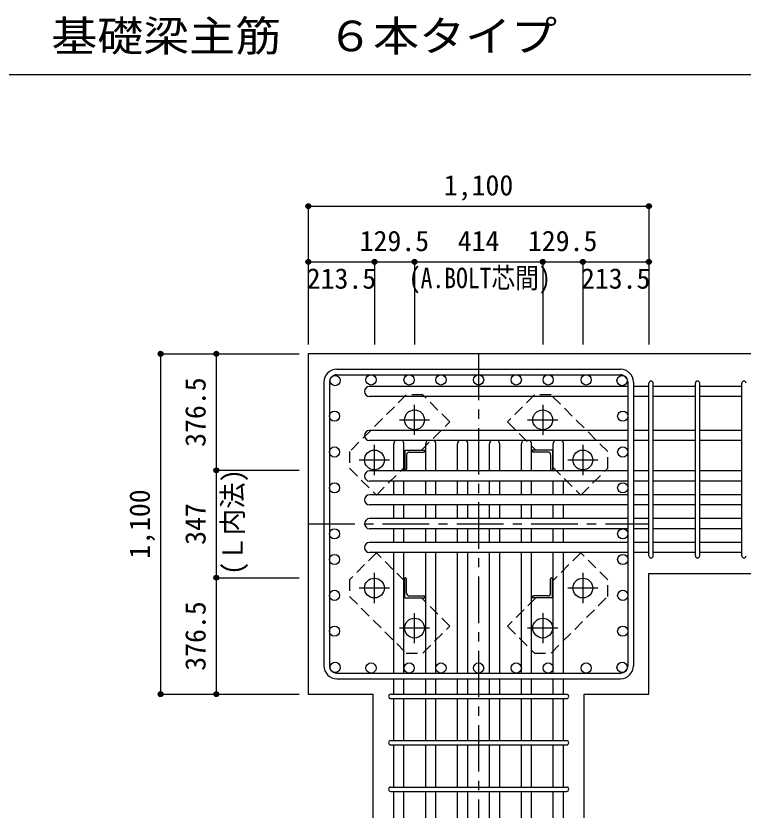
# Model space of a CAD drawing. Units: millimetres at full size, sheet at 1:30. Extents: x -5973 to 5954, y -4195 to 4201.
# Drawn here: x -942 to 1409, y -2625 to -33 of the extents above; entities that cross this region are included whole.
import ezdxf
from ezdxf.enums import TextEntityAlignment as Align

# ---------------------------------------------------------------- set-up
doc = ezdxf.new("R2010")
doc.units = ezdxf.units.MM
doc.header["$LTSCALE"] = 30
doc.header["$PDMODE"] = 32
doc.header["$PDSIZE"] = 15
doc.linetypes.add('CHAIN1', pattern=[8, 5, -1, 1, -1])
doc.linetypes.add('DASHED1', pattern=[1.8, 1.2, -0.6])
for name, color, linetype in [('0-1_躯体線', 2, 'Continuous'), ('0-2_アンカー、アングル', 4, 'Continuous'), ('0-3_立上り筋', 3, 'Continuous'), ('0-4_フープ筋', 7, 'Continuous'), ('0-5_基礎梁筋', 7, 'Continuous'), ('0-6_スタラップ筋', 7, 'Continuous'), ('0-7_文字', 4, 'Continuous'), ('0-9_プレート', 4, 'DASHED1'), ('0-D_寸法', 4, 'Continuous'), ('6-7_文字', 7, 'Continuous'), ('F-0_枠', 6, 'Continuous')]:
    doc.layers.add(name, color=color, linetype=linetype)
doc.styles.add('ＭＳ ゴシック', font='')
doc.styles.get('ＭＳ ゴシック').set_extended_font_data('MS Gothic')

msp = doc.modelspace()

# ---------------------------------------------------------------- linework, layer by layer
at = {"layer": '0-1_躯体線'}
for p, q in [((1502.44, -1124.89), (2.44, -1124.89)), ((2.44, -1124.89), (2.44, -2224.89)), ((1102.44, -1834.39), (1502.44, -1834.39)), ((1102.44, -2224.89), (1102.44, -1834.39)), ((2.44, -2224.89), (211.44, -2224.89)), ((211.44, -2624.89), (211.44, -2224.89))]:
    msp.add_line(p, q, dxfattribs=at)
msp.add_lwpolyline([(893.44, -2624.89), (893.44, -2224.89), (1102.44, -2224.89)], dxfattribs=at)
at = {"layer": '0-2_アンカー、アングル', "linetype": 'CHAIN1'}
for p, q in [((345.44, -1387.1), (345.44, -1289.59)), ((759.44, -1289.6), (759.44, -1387.1)), ((296.64, -1338.39), (394.14, -1338.39)), ((710.74, -1338.39), (808.24, -1338.39)), ((215.94, -1516.6), (215.94, -1419.09)), ((888.94, -1419.1), (888.94, -1516.6)), ((167.14, -1467.89), (264.64, -1467.89)), ((840.24, -1467.89), (937.74, -1467.89)), ((215.94, -1930.69), (215.94, -1833.19)), ((888.94, -1833.19), (888.94, -1930.7)), ((264.64, -1881.89), (167.14, -1881.89)), ((937.74, -1881.89), (840.24, -1881.89)), ((345.44, -2060.19), (345.44, -1962.69)), ((759.44, -1962.69), (759.44, -2060.2)), ((394.14, -2011.39), (296.64, -2011.39)), ((808.24, -2011.39), (710.74, -2011.39))]:
    msp.add_line(p, q, dxfattribs=at)
at = {"layer": '0-2_アンカー、アングル'}
for p, q in [((313.94, -1436.39), (378.94, -1436.39)), ((313.94, -1436.39), (313.94, -1501.39)), ((319.94, -1450.89), (319.94, -1497.39)), ((328.44, -1442.39), (374.94, -1442.39)), ((378.94, -1436.39), (378.94, -1438.39)), ((790.94, -1436.39), (725.94, -1436.39)), ((725.94, -1438.39), (725.94, -1436.39)), ((776.44, -1442.39), (729.94, -1442.39)), ((784.94, -1450.89), (784.94, -1497.39)), ((790.94, -1436.39), (790.94, -1501.39)), ((315.94, -1501.39), (313.94, -1501.39)), ((790.94, -1501.39), (788.94, -1501.39)), ((313.94, -1848.39), (315.94, -1848.39)), ((313.94, -1913.39), (313.94, -1848.39)), ((319.94, -1898.89), (319.94, -1852.39)), ((784.94, -1898.89), (784.94, -1852.39)), ((788.94, -1848.39), (790.94, -1848.39)), ((790.94, -1913.39), (790.94, -1848.39)), ((313.94, -1913.39), (378.94, -1913.39)), ((328.44, -1907.39), (374.94, -1907.39)), ((378.94, -1911.39), (378.94, -1913.39)), ((725.94, -1913.39), (725.94, -1911.39)), ((790.94, -1913.39), (725.94, -1913.39)), ((776.44, -1907.39), (729.94, -1907.39))]:
    msp.add_line(p, q, dxfattribs=at)
at = {"layer": '0-2_アンカー、アングル', "color": 3}
for centre in [(345.44, -1338.39), (759.44, -1338.39), (215.94, -1467.89), (888.94, -1467.89), (215.94, -1881.89), (888.94, -1881.89), (345.44, -2011.39), (759.44, -2011.39)]:
    msp.add_circle(centre, 32, dxfattribs=at)
at = {"layer": '0-2_アンカー、アングル'}
for centre, radius, start, end in [((328.44, -1450.89), 8.5, 90, 180), ((374.94, -1438.39), 4, 270, 0), ((729.94, -1438.39), 4, 180, 270), ((776.44, -1450.89), 8.5, 0, 90), ((315.94, -1497.39), 4, 270, 0), ((788.94, -1497.39), 4, 180, 270), ((315.94, -1852.39), 4, 0, 90), ((788.94, -1852.39), 4, 90, 180), ((328.44, -1898.89), 8.5, 180, 270), ((374.94, -1911.39), 4, 0, 90), ((729.94, -1911.39), 4, 90, 180), ((776.44, -1898.89), 8.5, 270, 0)]:
    msp.add_arc(centre, radius, start, end, dxfattribs=at)
at = {"layer": '0-3_立上り筋'}
for centre in [(89.13, -1211.59), (204.96, -1209.39), (327.94, -1209.39), (430.94, -1209.39), (552.44, -1209.39), (673.94, -1209.39), (776.94, -1209.39), (899.91, -1209.39), (1015.74, -1211.59), (86.94, -1326.42), (1017.94, -1326.42), (86.94, -1442.24), (1017.94, -1442.24), (86.94, -1558.07), (1017.94, -1558.07), (86.94, -1706.89), (1017.94, -1706.89), (86.94, -1789.72), (1017.94, -1789.72), (86.94, -1905.55), (1017.94, -1905.55), (86.94, -2021.37), (1017.94, -2021.37), (89.13, -2138.2), (204.96, -2140.39), (327.94, -2140.39), (430.94, -2140.39), (552.44, -2140.39), (673.94, -2140.39), (776.94, -2140.39), (899.91, -2140.39), (1015.74, -2138.2)]:
    msp.add_circle(centre, 16.5, dxfattribs=at)
at = {"layer": '0-4_フープ筋'}
for p, q in [((94.44, -1174.89), (1010.44, -1174.89)), ((52.44, -1216.89), (52.44, -2132.89)), ((70.44, -1216.89), (70.44, -2132.89)), ((94.44, -1192.89), (1010.44, -1192.89)), ((1034.44, -1216.89), (1034.44, -2132.89)), ((1052.44, -1216.89), (1052.44, -2132.89)), ((94.44, -2156.89), (1010.44, -2156.89)), ((94.44, -2174.89), (1010.44, -2174.89))]:
    msp.add_line(p, q, dxfattribs=at)
for centre, radius, start, end in [((94.44, -1216.89), 42, 90, 180), ((1010.44, -1216.89), 42, 0, 90), ((94.44, -1216.89), 24, 90, 180), ((1010.44, -1216.89), 24, 0, 90), ((94.44, -2132.89), 42, 180, 270), ((94.44, -2132.89), 24, 180, 270), ((1010.44, -2132.89), 42, 270, 0), ((1010.44, -2132.89), 24, 270, 0)]:
    msp.add_arc(centre, radius, start, end, dxfattribs=at)
at = {"layer": '0-5_基礎梁筋'}
for p, q in [((1034.44, -1230.09), (200.44, -1230.09)), ((1102.44, -1230.09), (1052.44, -1230.09)), ((1252.44, -1230.09), (1116.44, -1230.09)), ((1402.44, -1230.09), (1266.44, -1230.09)), ((1034.44, -1263.09), (200.44, -1263.09)), ((1102.44, -1263.09), (1052.44, -1263.09)), ((1252.44, -1263.09), (1116.44, -1263.09)), ((1402.44, -1263.09), (1266.44, -1263.09)), ((1034.44, -1372.39), (200.44, -1372.39)), ((1102.44, -1372.39), (1052.44, -1372.39)), ((1252.44, -1372.39), (1116.44, -1372.39)), ((1402.44, -1372.39), (1266.44, -1372.39)), ((1034.44, -1405.39), (200.44, -1405.39)), ((278.44, -1503.39), (278.44, -1416.39)), ((311.44, -1503.39), (311.44, -1416.39)), ((381.44, -1503.39), (381.44, -1416.39)), ((414.44, -1503.39), (414.44, -1416.39)), ((484.44, -1503.39), (484.44, -1416.39)), ((517.44, -1503.39), (517.44, -1416.39)), ((587.44, -1503.39), (587.44, -1416.39)), ((620.44, -1503.39), (620.44, -1416.39)), ((690.44, -1503.39), (690.44, -1416.39)), ((723.44, -1503.39), (723.44, -1416.39)), ((793.44, -1503.39), (793.44, -1416.39)), ((826.44, -1503.39), (826.44, -1416.39)), ((1102.44, -1405.39), (1052.44, -1405.39)), ((1252.44, -1405.39), (1116.44, -1405.39)), ((1402.44, -1405.39), (1266.44, -1405.39)), ((1034.44, -1503.39), (200.44, -1503.39)), ((1102.44, -1503.39), (1052.44, -1503.39)), ((1252.44, -1503.39), (1116.44, -1503.39)), ((1402.44, -1503.39), (1266.44, -1503.39)), ((1034.44, -1536.39), (200.44, -1536.39)), ((278.44, -1580.39), (278.44, -1536.39)), ((311.44, -1580.39), (311.44, -1536.39)), ((381.44, -1580.39), (381.44, -1536.39)), ((414.44, -1580.39), (414.44, -1536.39)), ((484.44, -1580.39), (484.44, -1536.39)), ((517.44, -1580.39), (517.44, -1536.39)), ((587.44, -1580.39), (587.44, -1536.39)), ((620.44, -1580.39), (620.44, -1536.39)), ((690.44, -1580.39), (690.44, -1536.39)), ((723.44, -1580.39), (723.44, -1536.39)), ((793.44, -1580.39), (793.44, -1536.39)), ((826.44, -1580.39), (826.44, -1536.39)), ((1102.44, -1536.39), (1052.44, -1536.39)), ((1252.44, -1536.39), (1116.44, -1536.39)), ((1402.44, -1536.39), (1266.44, -1536.39)), ((1034.44, -1580.39), (200.44, -1580.39)), ((1102.44, -1580.39), (1052.44, -1580.39)), ((1252.44, -1580.39), (1116.44, -1580.39)), ((1402.44, -1580.39), (1266.44, -1580.39)), ((1034.44, -1613.39), (200.44, -1613.39)), ((278.44, -1657.39), (278.44, -1613.39)), ((311.44, -1657.39), (311.44, -1613.39)), ((381.44, -1657.39), (381.44, -1613.39)), ((414.44, -1657.39), (414.44, -1613.39)), ((484.44, -1657.39), (484.44, -1613.39)), ((517.44, -1657.39), (517.44, -1613.39)), ((587.44, -1657.39), (587.44, -1613.39)), ((620.44, -1657.39), (620.44, -1613.39)), ((690.44, -1657.39), (690.44, -1613.39)), ((723.44, -1657.39), (723.44, -1613.39)), ((793.44, -1657.39), (793.44, -1613.39)), ((826.44, -1657.39), (826.44, -1613.39)), ((1102.44, -1613.39), (1052.44, -1613.39)), ((1252.44, -1613.39), (1116.44, -1613.39)), ((1402.44, -1613.39), (1266.44, -1613.39)), ((1034.44, -1657.39), (200.44, -1657.39)), ((1102.44, -1657.39), (1052.44, -1657.39)), ((1252.44, -1657.39), (1116.44, -1657.39)), ((1402.44, -1657.39), (1266.44, -1657.39)), ((1034.44, -1690.39), (200.44, -1690.39)), ((278.44, -1734.39), (278.44, -1690.39)), ((311.44, -1734.39), (311.44, -1690.39)), ((381.44, -1734.39), (381.44, -1690.39)), ((414.44, -1734.39), (414.44, -1690.39)), ((484.44, -1734.39), (484.44, -1690.39)), ((517.44, -1734.39), (517.44, -1690.39)), ((587.44, -1734.39), (587.44, -1690.39)), ((620.44, -1734.39), (620.44, -1690.39)), ((690.44, -1734.39), (690.44, -1690.39)), ((723.44, -1734.39), (723.44, -1690.39)), ((793.44, -1734.39), (793.44, -1690.39)), ((826.44, -1734.39), (826.44, -1690.39)), ((1102.44, -1690.39), (1052.44, -1690.39)), ((1252.44, -1690.39), (1116.44, -1690.39)), ((1402.44, -1690.39), (1266.44, -1690.39)), ((1034.44, -1734.39), (200.44, -1734.39)), ((1102.44, -1734.39), (1052.44, -1734.39)), ((1252.44, -1734.39), (1116.44, -1734.39)), ((1402.44, -1734.39), (1266.44, -1734.39)), ((1034.44, -1767.39), (200.44, -1767.39)), ((278.44, -2156.89), (278.44, -1767.39)), ((311.44, -2156.89), (311.44, -1767.39)), ((381.44, -2156.89), (381.44, -1767.39)), ((414.44, -2156.89), (414.44, -1767.39)), ((484.44, -2156.89), (484.44, -1767.39)), ((517.44, -2156.89), (517.44, -1767.39)), ((587.44, -2156.89), (587.44, -1767.39)), ((620.44, -2156.89), (620.44, -1767.39)), ((690.44, -2156.89), (690.44, -1767.39)), ((723.44, -2156.89), (723.44, -1767.39)), ((793.44, -2156.89), (793.44, -1767.39)), ((826.44, -2156.89), (826.44, -1767.39)), ((1102.44, -1767.39), (1052.44, -1767.39)), ((1252.44, -1767.39), (1116.44, -1767.39)), ((1402.44, -1767.39), (1266.44, -1767.39)), ((278.44, -2224.89), (278.44, -2174.89)), ((311.44, -2224.89), (311.44, -2174.89)), ((381.44, -2224.89), (381.44, -2174.89)), ((414.44, -2224.89), (414.44, -2174.89)), ((484.44, -2224.89), (484.44, -2174.89)), ((517.44, -2224.89), (517.44, -2174.89)), ((587.44, -2224.89), (587.44, -2174.89)), ((620.44, -2224.89), (620.44, -2174.89)), ((690.44, -2224.89), (690.44, -2174.89)), ((723.44, -2224.89), (723.44, -2174.89)), ((793.44, -2224.89), (793.44, -2174.89)), ((826.44, -2224.89), (826.44, -2174.89)), ((278.44, -2374.89), (278.44, -2238.89)), ((311.44, -2374.89), (311.44, -2238.89)), ((381.44, -2374.89), (381.44, -2238.89)), ((414.44, -2374.89), (414.44, -2238.89)), ((484.44, -2374.89), (484.44, -2238.89)), ((517.44, -2374.89), (517.44, -2238.89)), ((587.44, -2374.89), (587.44, -2238.89)), ((620.44, -2374.89), (620.44, -2238.89)), ((690.44, -2374.89), (690.44, -2238.89)), ((723.44, -2374.89), (723.44, -2238.89)), ((793.44, -2374.89), (793.44, -2238.89)), ((826.44, -2374.89), (826.44, -2238.89)), ((278.44, -2524.89), (278.44, -2388.89)), ((311.44, -2524.89), (311.44, -2388.89)), ((381.44, -2524.89), (381.44, -2388.89)), ((414.44, -2524.89), (414.44, -2388.89)), ((484.44, -2524.89), (484.44, -2388.89)), ((517.44, -2524.89), (517.44, -2388.89)), ((587.44, -2524.89), (587.44, -2388.89)), ((620.44, -2524.89), (620.44, -2388.89)), ((690.44, -2524.89), (690.44, -2388.89)), ((723.44, -2524.89), (723.44, -2388.89)), ((793.44, -2524.89), (793.44, -2388.89)), ((826.44, -2524.89), (826.44, -2388.89)), ((278.44, -2624.89), (278.44, -2538.89)), ((311.44, -2624.89), (311.44, -2538.89)), ((381.44, -2624.89), (381.44, -2538.89)), ((414.44, -2624.89), (414.44, -2538.89)), ((484.44, -2624.89), (484.44, -2538.89)), ((517.44, -2624.89), (517.44, -2538.89)), ((587.44, -2624.89), (587.44, -2538.89)), ((620.44, -2624.89), (620.44, -2538.89)), ((690.44, -2624.89), (690.44, -2538.89)), ((723.44, -2624.89), (723.44, -2538.89)), ((793.44, -2624.89), (793.44, -2538.89)), ((826.44, -2624.89), (826.44, -2538.89))]:
    msp.add_line(p, q, dxfattribs=at)
for centre, start, end in [((200.44, -1246.59), 90, 270), ((200.44, -1388.89), 90, 270), ((294.94, -1416.39), 137.48955, 180), ((294.94, -1416.39), 0, 41.81031), ((397.94, -1416.39), 138.18969, 180), ((397.94, -1416.39), 0, 41.81031), ((500.94, -1416.39), 138.18969, 180), ((500.94, -1416.39), 0, 41.81031), ((603.94, -1416.39), 138.18969, 180), ((603.94, -1416.39), 0, 41.81031), ((706.94, -1416.39), 138.18969, 180), ((706.94, -1416.39), 0, 41.81031), ((809.94, -1416.39), 138.18969, 180), ((809.94, -1416.39), 0, 41.81031), ((200.44, -1519.89), 90, 270), ((200.44, -1596.89), 90, 270), ((200.44, -1673.89), 90, 270), ((200.44, -1750.89), 90, 270)]:
    msp.add_arc(centre, 16.5, start, end, dxfattribs=at)
at = {"layer": '0-6_スタラップ筋'}
for p, q in [((1102.44, -1777.39), (1102.44, -1220.09)), ((1116.44, -1777.39), (1116.44, -1220.09)), ((1252.44, -1777.39), (1252.44, -1220.09)), ((1266.44, -1777.39), (1266.44, -1220.09)), ((1402.44, -1777.39), (1402.44, -1220.09)), ((268.44, -2224.89), (836.44, -2224.89)), ((268.44, -2238.89), (836.44, -2238.89)), ((268.44, -2374.89), (836.44, -2374.89)), ((268.44, -2388.89), (836.44, -2388.89)), ((268.44, -2524.89), (836.44, -2524.89)), ((268.44, -2538.89), (836.44, -2538.89))]:
    msp.add_line(p, q, dxfattribs=at)
for centre, start, end in [((1109.44, -1220.09), 0, 180), ((1109.44, -1220.09), 0, 180), ((1109.44, -1220.09), 0, 180), ((1109.44, -1220.09), 0, 180), ((1259.44, -1220.09), 0, 180), ((1409.44, -1220.09), 0, 180), ((1109.44, -1777.39), 180, 0), ((1109.44, -1777.39), 180, 0), ((1109.44, -1777.39), 180, 0), ((1109.44, -1777.39), 180, 0), ((1259.44, -1777.39), 180, 0), ((1409.44, -1777.39), 180, 0), ((268.44, -2231.89), 90, 270), ((268.44, -2231.89), 90, 270), ((268.44, -2231.89), 90, 270), ((268.44, -2231.89), 90, 270), ((836.44, -2231.89), 270, 90), ((836.44, -2231.89), 270, 90), ((836.44, -2231.89), 270, 90), ((836.44, -2231.89), 270, 90), ((268.44, -2381.89), 90, 270), ((836.44, -2381.89), 270, 90), ((268.44, -2531.89), 90, 270), ((836.44, -2531.89), 270, 90)]:
    msp.add_arc(centre, 7, start, end, dxfattribs=at)
at = {"layer": '0-9_プレート'}
for p, q in [((786.34, -1257.8), (732.64, -1257.8)), ((969.44, -1441), (786.34, -1257.8))]:
    msp.add_line(p, q, dxfattribs=at)
for points in [[(318.54, -1257.89), (135.34, -1441), (135.34, -1494.69), (222.34, -1581.69), (313.94, -1490.1)], [(367.64, -1436.39), (459.24, -1344.79), (372.24, -1257.89), (318.54, -1257.89)], [(732.64, -1257.8), (645.64, -1344.8), (737.24, -1436.39)], [(790.94, -1490.1), (882.54, -1581.7), (969.44, -1494.7), (969.44, -1441)], [(313.94, -1859.69), (222.34, -1768.09), (135.44, -1855.09), (135.44, -1908.79)], [(786.34, -2091.9), (969.54, -1908.79), (969.54, -1855.1), (882.54, -1768.1), (790.94, -1859.69)], [(135.44, -1908.79), (318.54, -2091.99), (372.24, -2091.99), (459.24, -2004.99), (367.64, -1913.4)], [(737.24, -1913.4), (645.64, -2005), (732.64, -2091.9), (786.34, -2091.9)]]:
    msp.add_lwpolyline(points, dxfattribs=at)
at = {"layer": '0-D_寸法'}
for p, q in [((2.44, -647.85), (1102.44, -647.85)), ((2.44, -647.85), (2.44, -827.85)), ((2.44, -647.85), (2.44, -827.85)), ((2.44, -647.85), (1102.44, -647.85)), ((1102.44, -647.85), (1102.44, -827.85)), ((2.44, -827.85), (2.44, -1094.89)), ((2.44, -827.85), (2.44, -1094.89)), ((2.44, -827.85), (215.94, -827.85)), ((2.44, -827.85), (2.44, -1094.89)), ((215.94, -827.85), (215.94, -1094.89)), ((215.94, -827.85), (345.44, -827.85)), ((345.44, -827.85), (345.44, -1094.89)), ((345.44, -827.85), (759.44, -827.85)), ((759.44, -827.85), (759.44, -1094.89)), ((759.44, -827.85), (888.94, -827.85)), ((888.94, -827.85), (888.94, -1094.89)), ((888.94, -827.85), (1102.44, -827.85)), ((1102.44, -827.85), (1102.44, -1094.89)), ((-474.6, -1124.89), (-474.6, -2224.89)), ((-474.6, -1124.89), (-294.6, -1124.89)), ((-474.6, -1124.89), (-294.6, -1124.89)), ((-474.6, -1124.89), (-474.6, -2224.89)), ((-294.6, -1124.89), (-27.56, -1124.89)), ((-294.6, -1124.89), (-27.56, -1124.89)), ((-294.6, -1124.89), (-27.56, -1124.89)), ((-294.6, -1124.89), (-27.56, -1124.89)), ((-294.6, -1848.39), (-294.6, -1501.39)), ((-294.6, -1501.39), (-27.56, -1501.39)), ((-294.6, -2224.89), (-294.6, -1848.39)), ((-294.6, -1848.39), (-27.56, -1848.39)), ((-474.6, -2224.89), (-294.6, -2224.89)), ((-294.6, -2224.89), (-27.56, -2224.89))]:
    msp.add_line(p, q, dxfattribs=at)
at = {"layer": '0-D_寸法', "linetype": 'CHAIN1'}
for p, q in [((552.44, -1124.89), (552.44, -2624.89)), ((2.44, -1674.89), (1102.44, -1674.89))]:
    msp.add_line(p, q, dxfattribs=at)
at = {"layer": '0-D_寸法'}
msp.add_lwpolyline([(-294.6, -1501.39), (-294.6, -1124.89), (-27.56, -1124.89)], dxfattribs=at)
for centre, radius in [((2.44, -647.85), 8), ((2.44, -647.85), 7.2), ((2.44, -647.85), 6.4), ((2.44, -647.85), 5.6), ((2.44, -647.85), 4.8), ((2.44, -647.85), 4), ((2.44, -647.85), 3.2), ((2.44, -647.85), 2.4), ((2.44, -647.85), 1.6), ((2.44, -647.85), 0.8), ((1102.44, -647.85), 8), ((1102.44, -647.85), 7.2), ((1102.44, -647.85), 6.4), ((1102.44, -647.85), 5.6), ((1102.44, -647.85), 4.8), ((1102.44, -647.85), 4), ((1102.44, -647.85), 3.2), ((1102.44, -647.85), 2.4), ((1102.44, -647.85), 1.6), ((1102.44, -647.85), 0.8), ((2.44, -827.85), 8), ((2.44, -827.85), 7.2), ((2.44, -827.85), 6.4), ((2.44, -827.85), 5.6), ((2.44, -827.85), 4.8), ((2.44, -827.85), 4), ((2.44, -827.85), 3.2), ((2.44, -827.85), 2.4), ((2.44, -827.85), 1.6), ((2.44, -827.85), 0.8), ((215.94, -827.85), 8), ((215.94, -827.85), 7.2), ((215.94, -827.85), 6.4), ((215.94, -827.85), 5.6), ((215.94, -827.85), 4.8), ((215.94, -827.85), 4), ((215.94, -827.85), 3.2), ((215.94, -827.85), 2.4), ((215.94, -827.85), 1.6), ((215.94, -827.85), 0.8), ((345.44, -827.85), 8), ((345.44, -827.85), 7.2), ((345.44, -827.85), 6.4), ((345.44, -827.85), 5.6), ((345.44, -827.85), 4.8), ((345.44, -827.85), 4), ((345.44, -827.85), 3.2), ((345.44, -827.85), 2.4), ((345.44, -827.85), 1.6), ((345.44, -827.85), 0.8), ((759.44, -827.85), 8), ((759.44, -827.85), 7.2), ((759.44, -827.85), 6.4), ((759.44, -827.85), 5.6), ((759.44, -827.85), 4.8), ((759.44, -827.85), 4), ((759.44, -827.85), 3.2), ((759.44, -827.85), 2.4), ((759.44, -827.85), 1.6), ((759.44, -827.85), 0.8), ((888.94, -827.85), 8), ((888.94, -827.85), 7.2), ((888.94, -827.85), 6.4), ((888.94, -827.85), 5.6), ((888.94, -827.85), 4.8), ((888.94, -827.85), 4), ((888.94, -827.85), 3.2), ((888.94, -827.85), 2.4), ((888.94, -827.85), 1.6), ((888.94, -827.85), 0.8), ((1102.44, -827.85), 8), ((1102.44, -827.85), 7.2), ((1102.44, -827.85), 6.4), ((1102.44, -827.85), 5.6), ((1102.44, -827.85), 4.8), ((1102.44, -827.85), 4), ((1102.44, -827.85), 3.2), ((1102.44, -827.85), 2.4), ((1102.44, -827.85), 1.6), ((1102.44, -827.85), 0.8), ((-474.6, -1124.89), 8), ((-474.6, -1124.89), 7.2), ((-474.6, -1124.89), 6.4), ((-474.6, -1124.89), 5.6), ((-474.6, -1124.89), 4.8), ((-474.6, -1124.89), 4), ((-474.6, -1124.89), 3.2), ((-474.6, -1124.89), 2.4), ((-474.6, -1124.89), 1.6), ((-474.6, -1124.89), 0.8), ((-294.6, -1124.89), 8), ((-294.6, -1124.89), 7.2), ((-294.6, -1124.89), 6.4), ((-294.6, -1124.89), 5.6), ((-294.6, -1124.89), 4.8), ((-294.6, -1124.89), 4), ((-294.6, -1124.89), 3.2), ((-294.6, -1124.89), 2.4), ((-294.6, -1124.89), 1.6), ((-294.6, -1124.89), 0.8), ((-294.6, -1501.39), 8), ((-294.6, -1501.39), 7.2), ((-294.6, -1501.39), 6.4), ((-294.6, -1501.39), 5.6), ((-294.6, -1501.39), 4.8), ((-294.6, -1501.39), 4), ((-294.6, -1501.39), 3.2), ((-294.6, -1501.39), 2.4), ((-294.6, -1501.39), 1.6), ((-294.6, -1501.39), 0.8), ((-294.6, -1848.39), 8), ((-294.6, -1848.39), 7.2), ((-294.6, -1848.39), 6.4), ((-294.6, -1848.39), 5.6), ((-294.6, -1848.39), 4.8), ((-294.6, -1848.39), 4), ((-294.6, -1848.39), 3.2), ((-294.6, -1848.39), 2.4), ((-294.6, -1848.39), 1.6), ((-294.6, -1848.39), 0.8), ((-474.6, -2224.89), 8), ((-474.6, -2224.89), 7.2), ((-474.6, -2224.89), 6.4), ((-474.6, -2224.89), 5.6), ((-474.6, -2224.89), 4.8), ((-474.6, -2224.89), 4), ((-474.6, -2224.89), 3.2), ((-474.6, -2224.89), 2.4), ((-474.6, -2224.89), 1.6), ((-474.6, -2224.89), 0.8), ((-294.6, -2224.89), 8), ((-294.6, -2224.89), 7.2), ((-294.6, -2224.89), 6.4), ((-294.6, -2224.89), 5.6), ((-294.6, -2224.89), 4.8), ((-294.6, -2224.89), 4), ((-294.6, -2224.89), 3.2), ((-294.6, -2224.89), 2.4), ((-294.6, -2224.89), 1.6), ((-294.6, -2224.89), 0.8)]:
    msp.add_circle(centre, radius, dxfattribs=at)
at = {"layer": '0-D_寸法', "color": 7}
for p in [(2.44, -647.85), (1102.44, -647.85), (2.44, -827.85), (215.94, -827.85), (345.44, -827.85), (759.44, -827.85), (888.94, -827.85), (1102.44, -827.85), (-474.6, -1124.89), (-294.6, -1124.89), (-294.6, -1124.89), (-294.6, -1501.39), (-294.6, -1501.39), (-294.6, -1848.39), (-294.6, -1848.39), (-474.6, -2224.89), (-294.6, -2224.89), (-294.6, -2224.89)]:
    msp.add_point(p, dxfattribs=at)
at = {"layer": 'F-0_枠', "color": 2}
msp.add_line((-5972.88, -222.05), (3723.6, -222.05), dxfattribs=at)

# ---------------------------------------------------------------- texts
at = {"layer": '0-7_文字', "style": 'ＭＳ ゴシック', "width": 0.85}
msp.add_text('(A.BOLT芯間)', height=65.98, dxfattribs=at).set_placement((326.92, -932.62), align=Align.BOTTOM_LEFT)
at = {"layer": '0-7_文字', "style": 'ＭＳ ゴシック', "width": 0.95}
msp.add_text('(Ｌ内法)', height=65.98, rotation=90, dxfattribs=at).set_placement((-189.55, -1839.49), align=Align.BOTTOM_LEFT)
at = {"layer": '0-D_寸法', "style": 'ＭＳ ゴシック'}
for s, p in [('1,100', (439.94, -632.85)), ('129.5', (168.19, -812.85)), ('414', (484.94, -812.85)), ('129.5', (711.69, -812.85)), ('213.5', (-2.78, -934.27)), ('213.5', (882.93, -934.27))]:
    msp.add_text(s, height=65.98, dxfattribs=at).set_placement(p, align=Align.BOTTOM_LEFT)
for s, p in [('376.5', (-309.6, -1425.64)), ('1,100', (-489.6, -1787.39)), ('347', (-309.6, -1742.39)), ('376.5', (-309.6, -2149.14))]:
    msp.add_text(s, height=65.98, rotation=90, dxfattribs=at).set_placement(p, align=Align.BOTTOM_LEFT)
at = {"layer": '6-7_文字', "color": 2, "style": 'ＭＳ ゴシック', "width": 1.1}
msp.add_text('\u3000\u3000基礎梁主筋\u3000６本タイプ', height=98.97, dxfattribs=at).set_placement((-1124.64, -177.05), align=Align.BOTTOM_LEFT)

doc.saveas('drawing.dxf')
